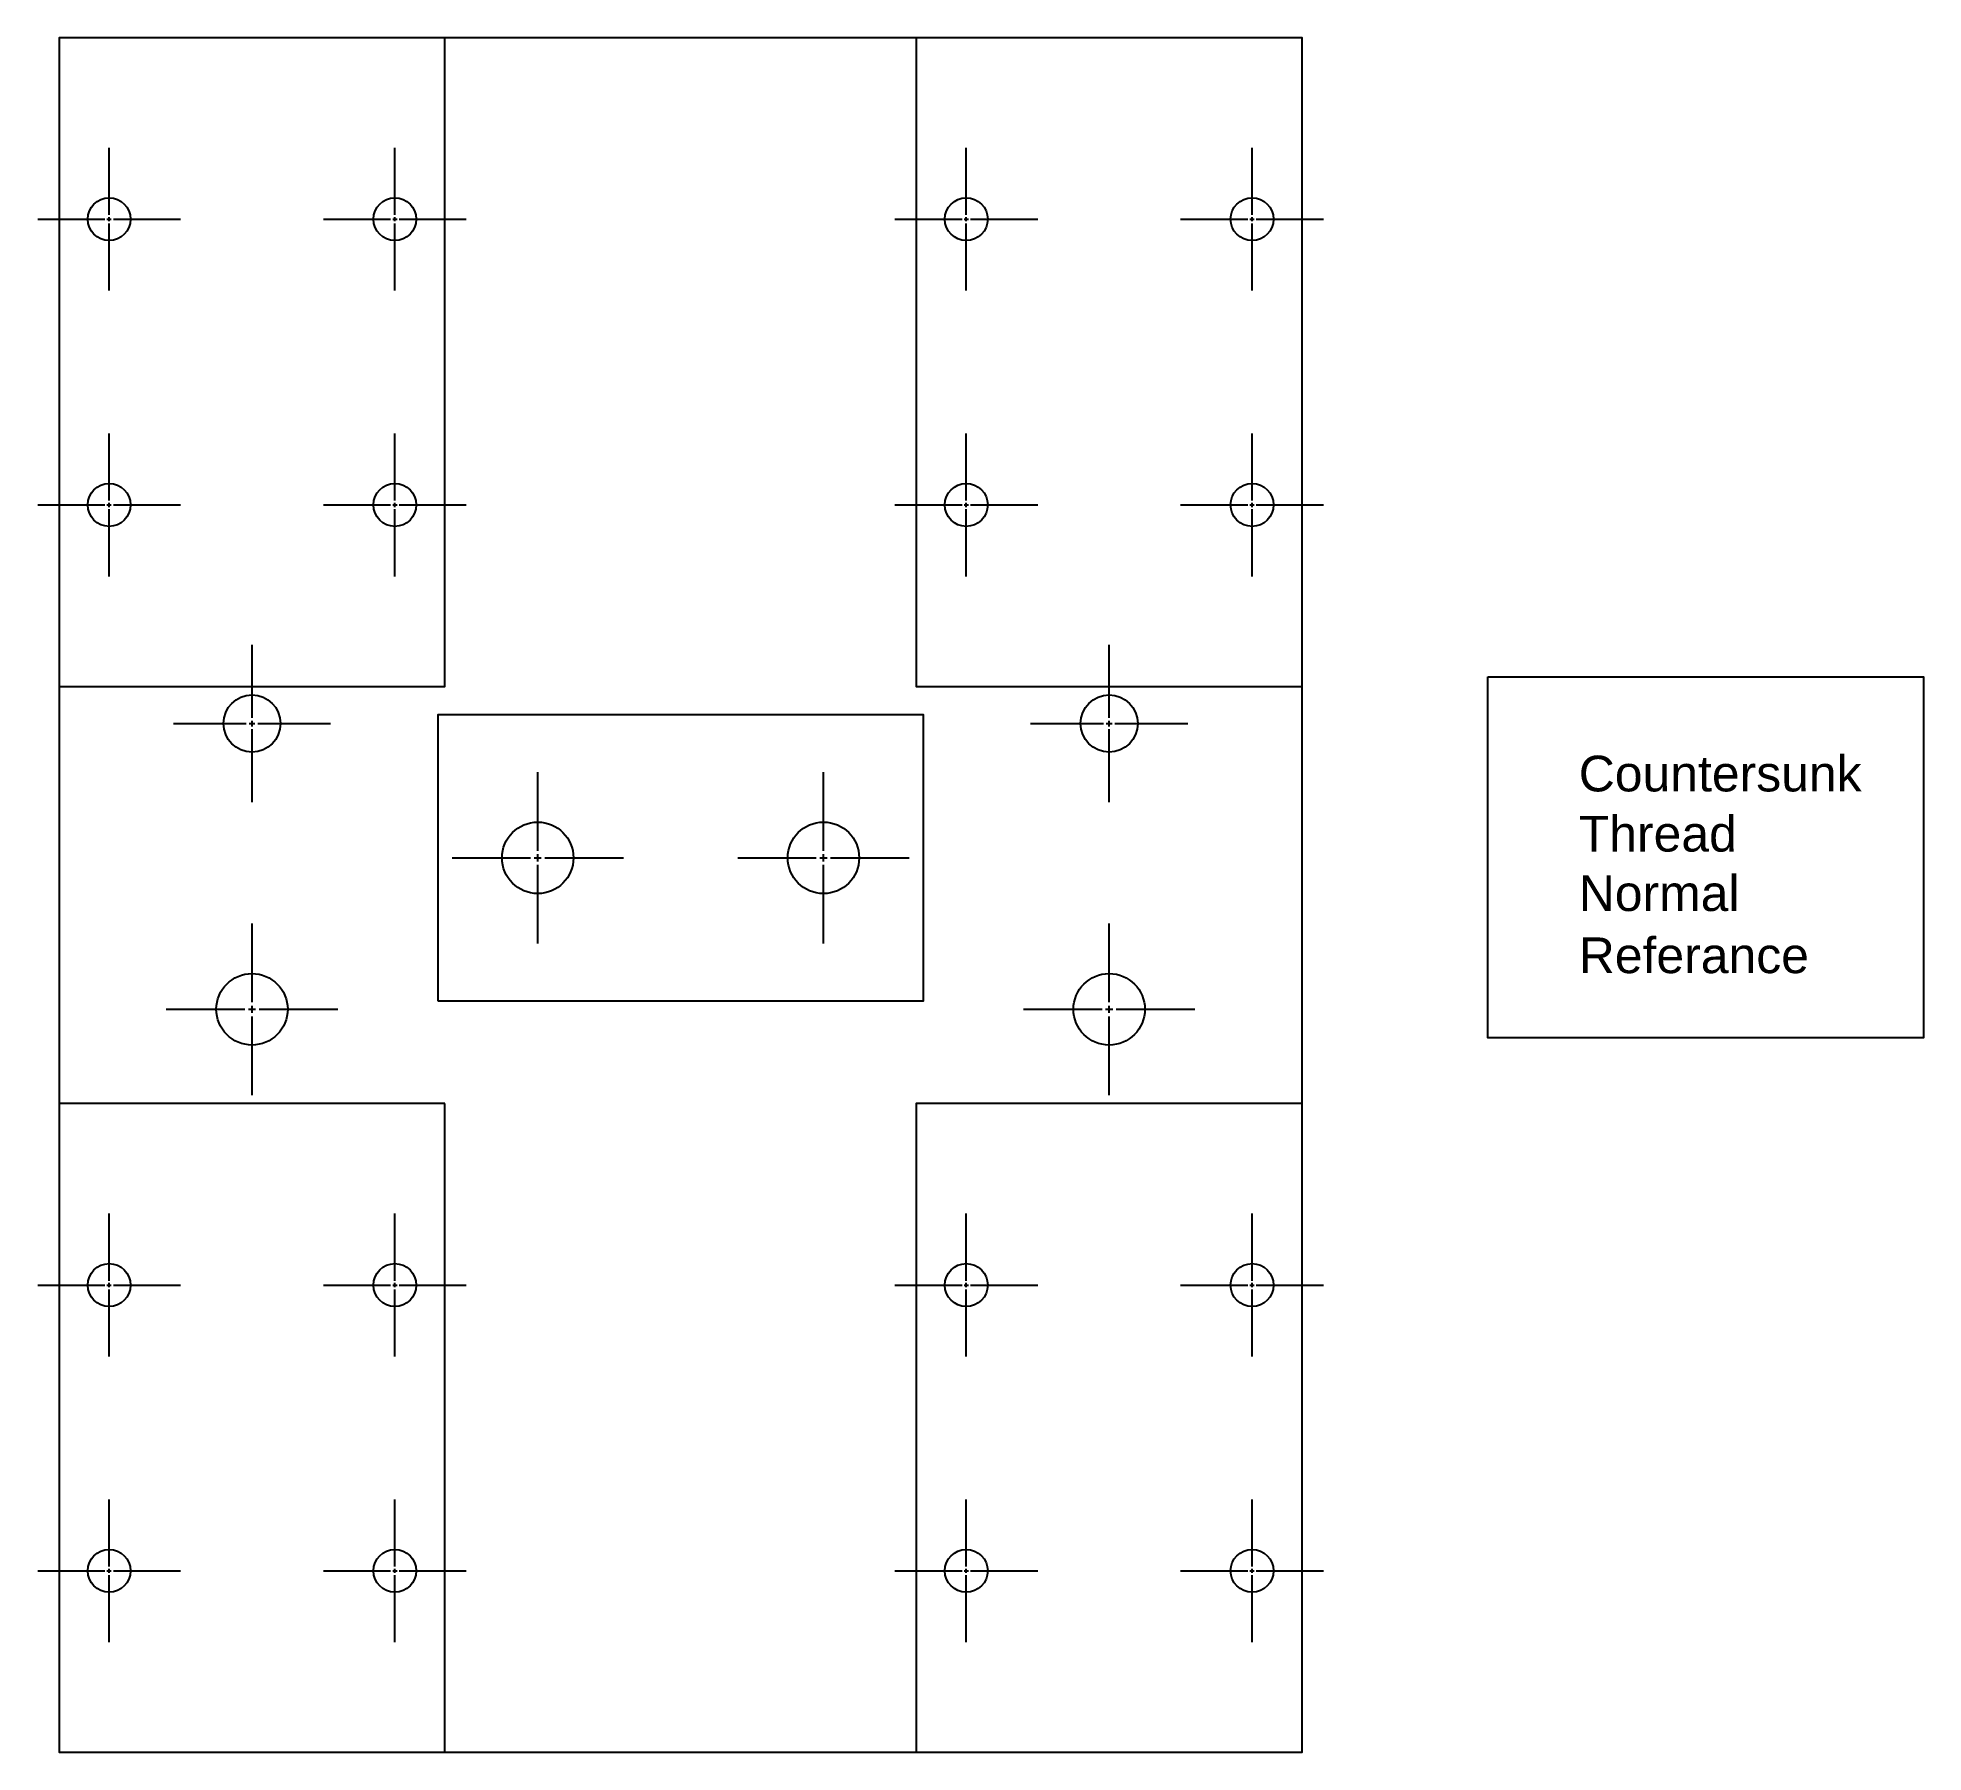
# Model space of a CAD drawing. Header units: millimetres. Extents: x -2 to 130, y 0 to 120.
import ezdxf

# ---------------------------------------------------------------- set-up
doc = ezdxf.new("R2010")
doc.units = ezdxf.units.MM
doc.linetypes.add('CENTER2', pattern=[28.575, 19.05, -3.175, 3.175, -3.175])
doc.styles.get("Standard").update_dxf_attribs({"font": 'arial.ttf'})

# ---------------------------------------------------------------- blocks, each defined once
blk = doc.blocks.new('*U139')
at = {"color": 0, "linetype": 'CENTER2', "transparency": 16777216}
for p, q in [((0, 0.3), (0, 5)), ((-5, 0), (-0.3, 0)), ((0.3, 0), (5, 0)), ((0, -5), (0, -0.3))]:
    blk.add_line(p, q, dxfattribs=at)
at = {"color": 0, "linetype": 'Continuous', "transparency": 16777216}
for p, q in [((-0.15, 0), (0.15, 0)), ((0, -0.15), (0, 0.15))]:
    blk.add_line(p, q, dxfattribs=at)
blk = doc.blocks.new('*U141')
at = {"color": 0, "linetype": 'CENTER2', "transparency": 16777216}
for p, q in [((0, 0.3), (0, 5)), ((-5, 0), (-0.3, 0)), ((0.3, 0), (5, 0)), ((0, -5), (0, -0.3))]:
    blk.add_line(p, q, dxfattribs=at)
at = {"color": 0, "linetype": 'Continuous', "transparency": 16777216}
for p, q in [((-0.15, 0), (0.15, 0)), ((0, -0.15), (0, 0.15))]:
    blk.add_line(p, q, dxfattribs=at)
blk = doc.blocks.new('*U142')
at = {"color": 0, "linetype": 'CENTER2', "transparency": 16777216}
for p, q in [((0, 0.3), (0, 5)), ((-5, 0), (-0.3, 0)), ((0.3, 0), (5, 0)), ((0, -5), (0, -0.3))]:
    blk.add_line(p, q, dxfattribs=at)
at = {"color": 0, "linetype": 'Continuous', "transparency": 16777216}
for p, q in [((-0.15, 0), (0.15, 0)), ((0, -0.15), (0, 0.15))]:
    blk.add_line(p, q, dxfattribs=at)
blk = doc.blocks.new('*U143')
at = {"color": 0, "linetype": 'CENTER2', "transparency": 16777216}
for p, q in [((0, 0.3), (0, 5)), ((-5, 0), (-0.3, 0)), ((0.3, 0), (5, 0)), ((0, -5), (0, -0.3))]:
    blk.add_line(p, q, dxfattribs=at)
at = {"color": 0, "linetype": 'Continuous', "transparency": 16777216}
for p, q in [((-0.15, 0), (0.15, 0)), ((0, -0.15), (0, 0.15))]:
    blk.add_line(p, q, dxfattribs=at)
blk = doc.blocks.new('*U144')
at = {"color": 0, "linetype": 'CENTER2', "transparency": 16777216}
for p, q in [((0, 0.3), (0, 5)), ((-5, 0), (-0.3, 0)), ((0.3, 0), (5, 0)), ((0, -5), (0, -0.3))]:
    blk.add_line(p, q, dxfattribs=at)
at = {"color": 0, "linetype": 'Continuous', "transparency": 16777216}
for p, q in [((-0.15, 0), (0.15, 0)), ((0, -0.15), (0, 0.15))]:
    blk.add_line(p, q, dxfattribs=at)
blk = doc.blocks.new('*U145')
at = {"color": 0, "linetype": 'CENTER2', "transparency": 16777216}
for p, q in [((0, 0.3), (0, 5)), ((-5, 0), (-0.3, 0)), ((0.3, 0), (5, 0)), ((0, -5), (0, -0.3))]:
    blk.add_line(p, q, dxfattribs=at)
at = {"color": 0, "linetype": 'Continuous', "transparency": 16777216}
for p, q in [((-0.15, 0), (0.15, 0)), ((0, -0.15), (0, 0.15))]:
    blk.add_line(p, q, dxfattribs=at)
blk = doc.blocks.new('*U146')
at = {"color": 0, "linetype": 'CENTER2', "transparency": 16777216}
for p, q in [((0, 0.3), (0, 5)), ((-5, 0), (-0.3, 0)), ((0.3, 0), (5, 0)), ((0, -5), (0, -0.3))]:
    blk.add_line(p, q, dxfattribs=at)
at = {"color": 0, "linetype": 'Continuous', "transparency": 16777216}
for p, q in [((-0.15, 0), (0.15, 0)), ((0, -0.15), (0, 0.15))]:
    blk.add_line(p, q, dxfattribs=at)
blk = doc.blocks.new('*U147')
at = {"color": 0, "linetype": 'CENTER2', "transparency": 16777216}
for p, q in [((0, 0.3), (0, 5)), ((-5, 0), (-0.3, 0)), ((0.3, 0), (5, 0)), ((0, -5), (0, -0.3))]:
    blk.add_line(p, q, dxfattribs=at)
at = {"color": 0, "linetype": 'Continuous', "transparency": 16777216}
for p, q in [((-0.15, 0), (0.15, 0)), ((0, -0.15), (0, 0.15))]:
    blk.add_line(p, q, dxfattribs=at)
blk = doc.blocks.new('*U148')
at = {"color": 0, "linetype": 'CENTER2', "transparency": 16777216}
for p, q in [((0, 0.3), (0, 5)), ((-5, 0), (-0.3, 0)), ((0.3, 0), (5, 0)), ((0, -5), (0, -0.3))]:
    blk.add_line(p, q, dxfattribs=at)
at = {"color": 0, "linetype": 'Continuous', "transparency": 16777216}
for p, q in [((-0.15, 0), (0.15, 0)), ((0, -0.15), (0, 0.15))]:
    blk.add_line(p, q, dxfattribs=at)
blk = doc.blocks.new('*U149')
at = {"color": 0, "linetype": 'CENTER2', "transparency": 16777216}
for p, q in [((0, 0.3), (0, 5)), ((-5, 0), (-0.3, 0)), ((0.3, 0), (5, 0)), ((0, -5), (0, -0.3))]:
    blk.add_line(p, q, dxfattribs=at)
at = {"color": 0, "linetype": 'Continuous', "transparency": 16777216}
for p, q in [((-0.15, 0), (0.15, 0)), ((0, -0.15), (0, 0.15))]:
    blk.add_line(p, q, dxfattribs=at)
blk = doc.blocks.new('*U150')
at = {"color": 0, "linetype": 'CENTER2', "transparency": 16777216}
for p, q in [((0, 0.3), (0, 5)), ((-5, 0), (-0.3, 0)), ((0.3, 0), (5, 0)), ((0, -5), (0, -0.3))]:
    blk.add_line(p, q, dxfattribs=at)
at = {"color": 0, "linetype": 'Continuous', "transparency": 16777216}
for p, q in [((-0.15, 0), (0.15, 0)), ((0, -0.15), (0, 0.15))]:
    blk.add_line(p, q, dxfattribs=at)
blk = doc.blocks.new('*U151')
at = {"color": 0, "linetype": 'CENTER2', "transparency": 16777216}
for p, q in [((0, 0.3), (0, 5)), ((-5, 0), (-0.3, 0)), ((0.3, 0), (5, 0)), ((0, -5), (0, -0.3))]:
    blk.add_line(p, q, dxfattribs=at)
at = {"color": 0, "linetype": 'Continuous', "transparency": 16777216}
for p, q in [((-0.15, 0), (0.15, 0)), ((0, -0.15), (0, 0.15))]:
    blk.add_line(p, q, dxfattribs=at)
blk = doc.blocks.new('*U152')
at = {"color": 0, "linetype": 'CENTER2', "transparency": 16777216}
for p, q in [((0, 0.5), (0, 6)), ((-6, 0), (-0.5, 0)), ((0.5, 0), (6, 0)), ((0, -6), (0, -0.5))]:
    blk.add_line(p, q, dxfattribs=at)
at = {"color": 0, "linetype": 'Continuous', "transparency": 16777216}
for p, q in [((-0.25, 0), (0.25, 0)), ((0, -0.25), (0, 0.25))]:
    blk.add_line(p, q, dxfattribs=at)
blk = doc.blocks.new('*U153')
at = {"color": 0, "linetype": 'CENTER2', "transparency": 16777216}
for p, q in [((0, 0.5), (0, 6)), ((-6, 0), (-0.5, 0)), ((0.5, 0), (6, 0)), ((0, -6), (0, -0.5))]:
    blk.add_line(p, q, dxfattribs=at)
at = {"color": 0, "linetype": 'Continuous', "transparency": 16777216}
for p, q in [((-0.25, 0), (0.25, 0)), ((0, -0.25), (0, 0.25))]:
    blk.add_line(p, q, dxfattribs=at)
blk = doc.blocks.new('*U154')
at = {"color": 0, "linetype": 'CENTER2', "transparency": 16777216}
for p, q in [((0, 0.4), (0, 5.5)), ((-5.5, 0), (-0.4, 0)), ((0.4, 0), (5.5, 0)), ((0, -5.5), (0, -0.4))]:
    blk.add_line(p, q, dxfattribs=at)
at = {"color": 0, "linetype": 'Continuous', "transparency": 16777216}
for p, q in [((-0.2, 0), (0.2, 0)), ((0, -0.2), (0, 0.2))]:
    blk.add_line(p, q, dxfattribs=at)
blk = doc.blocks.new('*U155')
at = {"color": 0, "linetype": 'CENTER2', "transparency": 16777216}
for p, q in [((0, 0.5), (0, 6)), ((-6, 0), (-0.5, 0)), ((0.5, 0), (6, 0)), ((0, -6), (0, -0.5))]:
    blk.add_line(p, q, dxfattribs=at)
at = {"color": 0, "linetype": 'Continuous', "transparency": 16777216}
for p, q in [((-0.25, 0), (0.25, 0)), ((0, -0.25), (0, 0.25))]:
    blk.add_line(p, q, dxfattribs=at)
blk = doc.blocks.new('*U156')
at = {"color": 0, "linetype": 'CENTER2', "transparency": 16777216}
for p, q in [((0, 0.5), (0, 6)), ((-6, 0), (-0.5, 0)), ((0.5, 0), (6, 0)), ((0, -6), (0, -0.5))]:
    blk.add_line(p, q, dxfattribs=at)
at = {"color": 0, "linetype": 'Continuous', "transparency": 16777216}
for p, q in [((-0.25, 0), (0.25, 0)), ((0, -0.25), (0, 0.25))]:
    blk.add_line(p, q, dxfattribs=at)
blk = doc.blocks.new('*U157')
at = {"color": 0, "linetype": 'CENTER2', "transparency": 16777216}
for p, q in [((0, 0.4), (0, 5.5)), ((-5.5, 0), (-0.4, 0)), ((0.4, 0), (5.5, 0)), ((0, -5.5), (0, -0.4))]:
    blk.add_line(p, q, dxfattribs=at)
at = {"color": 0, "linetype": 'Continuous', "transparency": 16777216}
for p, q in [((-0.2, 0), (0.2, 0)), ((0, -0.2), (0, 0.2))]:
    blk.add_line(p, q, dxfattribs=at)
blk = doc.blocks.new('*U158')
at = {"color": 0, "linetype": 'CENTER2', "transparency": 16777216}
for p, q in [((0, 0.3), (0, 5)), ((-5, 0), (-0.3, 0)), ((0.3, 0), (5, 0)), ((0, -5), (0, -0.3))]:
    blk.add_line(p, q, dxfattribs=at)
at = {"color": 0, "linetype": 'Continuous', "transparency": 16777216}
for p, q in [((-0.15, 0), (0.15, 0)), ((0, -0.15), (0, 0.15))]:
    blk.add_line(p, q, dxfattribs=at)
blk = doc.blocks.new('*U159')
at = {"color": 0, "linetype": 'CENTER2', "transparency": 16777216}
for p, q in [((0, 0.3), (0, 5)), ((-5, 0), (-0.3, 0)), ((0.3, 0), (5, 0)), ((0, -5), (0, -0.3))]:
    blk.add_line(p, q, dxfattribs=at)
at = {"color": 0, "linetype": 'Continuous', "transparency": 16777216}
for p, q in [((-0.15, 0), (0.15, 0)), ((0, -0.15), (0, 0.15))]:
    blk.add_line(p, q, dxfattribs=at)
blk = doc.blocks.new('*U160')
at = {"color": 0, "linetype": 'CENTER2', "transparency": 16777216}
for p, q in [((0, 0.3), (0, 5)), ((-5, 0), (-0.3, 0)), ((0.3, 0), (5, 0)), ((0, -5), (0, -0.3))]:
    blk.add_line(p, q, dxfattribs=at)
at = {"color": 0, "linetype": 'Continuous', "transparency": 16777216}
for p, q in [((-0.15, 0), (0.15, 0)), ((0, -0.15), (0, 0.15))]:
    blk.add_line(p, q, dxfattribs=at)
blk = doc.blocks.new('*U161')
at = {"color": 0, "linetype": 'CENTER2', "transparency": 16777216}
for p, q in [((0, 0.3), (0, 5)), ((-5, 0), (-0.3, 0)), ((0.3, 0), (5, 0)), ((0, -5), (0, -0.3))]:
    blk.add_line(p, q, dxfattribs=at)
at = {"color": 0, "linetype": 'Continuous', "transparency": 16777216}
for p, q in [((-0.15, 0), (0.15, 0)), ((0, -0.15), (0, 0.15))]:
    blk.add_line(p, q, dxfattribs=at)

msp = doc.modelspace()

# ---------------------------------------------------------------- linework, layer by layer
at = {"color": 114, "true_color": 0x139b48}
for points in [[(27, 120), (0, 120), (0, 74.6), (27, 74.6)], [(87, 120), (60, 120), (60, 74.6), (87, 74.6)], [(26.5, 52.6), (60.5, 52.6), (60.5, 72.6), (26.5, 72.6)], [(27, 45.4), (0, 45.4), (0, 0), (27, 0)], [(87, 45.4), (60, 45.4), (60, 0), (87, 0)]]:
    msp.add_lwpolyline(points, close=True, dxfattribs=at)
for points in [[(0, 0), (87, 0), (87, 120), (0, 120)], [(100, 75.28), (130.49, 75.28), (130.49, 50), (100, 50)]]:
    msp.add_lwpolyline(points, close=True)
for centre, radius in [((3.5, 107.3), 1.5), ((23.5, 107.3), 1.5), ((63.5, 107.3), 1.5), ((83.5, 107.3), 1.5), ((3.5, 87.3), 1.5), ((23.5, 87.3), 1.5), ((63.5, 87.3), 1.5), ((83.5, 87.3), 1.5), ((13.5, 52), 2.5), ((73.5, 52), 2.5), ((3.5, 32.7), 1.5), ((23.5, 32.7), 1.5), ((63.5, 32.7), 1.5), ((83.5, 32.7), 1.5), ((3.5, 12.7), 1.5), ((23.5, 12.7), 1.5), ((63.5, 12.7), 1.5), ((83.5, 12.7), 1.5)]:
    msp.add_circle(centre, radius)
at = {"color": 2, "true_color": 0xf1eb1f}
for centre in [(13.5, 72), (73.5, 72)]:
    msp.add_circle(centre, 2, dxfattribs=at)
at = {"color": 1}
for centre in [(33.5, 62.6), (53.5, 62.6)]:
    msp.add_circle(centre, 2.5, dxfattribs=at)

# ---------------------------------------------------------------- block references
at = {"linetype": 'CENTER2'}
for name, p in [('*U158', (3.5, 107.3)), ('*U139', (23.5, 107.3)), ('*U150', (63.5, 107.3)), ('*U149', (83.5, 107.3)), ('*U159', (3.5, 87.3)), ('*U141', (23.5, 87.3)), ('*U151', (63.5, 87.3)), ('*U148', (83.5, 87.3)), ('*U155', (13.5, 52)), ('*U156', (73.5, 52)), ('*U160', (3.5, 32.7)), ('*U142', (23.5, 32.7)), ('*U144', (63.5, 32.7)), ('*U147', (83.5, 32.7)), ('*U161', (3.5, 12.7)), ('*U143', (23.5, 12.7)), ('*U145', (63.5, 12.7)), ('*U146', (83.5, 12.7))]:
    msp.add_blockref(name, p, dxfattribs=at)
at = {"color": 2, "linetype": 'CENTER2'}
for name, p in [('*U154', (13.5, 72)), ('*U157', (73.5, 72))]:
    msp.add_blockref(name, p, dxfattribs=at)
at = {"color": 1, "linetype": 'CENTER2'}
for name, p in [('*U153', (33.5, 62.6)), ('*U152', (53.5, 62.6))]:
    msp.add_blockref(name, p, dxfattribs=at)

# ---------------------------------------------------------------- texts
at = {"color": 242, "true_color": 0xcd2027, "insert": (106.37, 69.75), "char_height": 2.5, "attachment_point": 1}
msp.add_mtext_dynamic_manual_height_columns('Countersunk', width=37.5204, gutter_width=12.5, heights=[0], dxfattribs=at)
at = {"color": 61, "true_color": 0xe5e878, "insert": (106.37, 65.54), "char_height": 2.5, "attachment_point": 1}
msp.add_mtext_dynamic_manual_height_columns('Thread', width=30.3178, gutter_width=12.5, heights=[0], dxfattribs=at)
at = {"insert": (106.37, 61.38), "char_height": 2.5, "attachment_point": 1}
msp.add_mtext_dynamic_manual_height_columns('Normal', width=23.7839, gutter_width=12.5, heights=[0], dxfattribs=at)
at = {"color": 114, "true_color": 0x139b48, "insert": (106.37, 57.03), "char_height": 2.5, "attachment_point": 1}
msp.add_mtext_dynamic_manual_height_columns('Referance', width=33.6665, gutter_width=12.5, heights=[0], dxfattribs=at)

doc.saveas('drawing.dxf')
